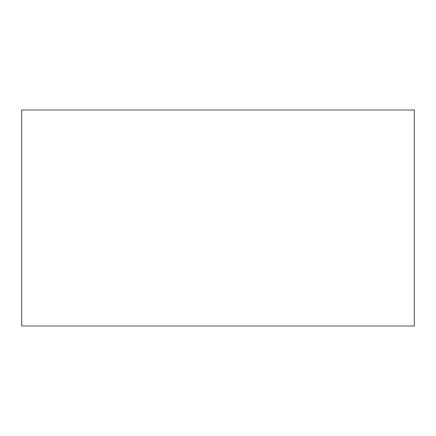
<?xml version="1.0" encoding="UTF-8"?>
<svg xmlns="http://www.w3.org/2000/svg" width="436" height="436" viewBox="0 0 436 436"><rect width="100%" height="100%" fill="white"/><g stroke="black" fill="none" stroke-linecap="round" stroke-linejoin="round"><path stroke-width="0.65" d="M414.2 110.003L21.8 110.003L21.8 325.997L414.2 325.997L414.2 110.003"/></g></svg>
